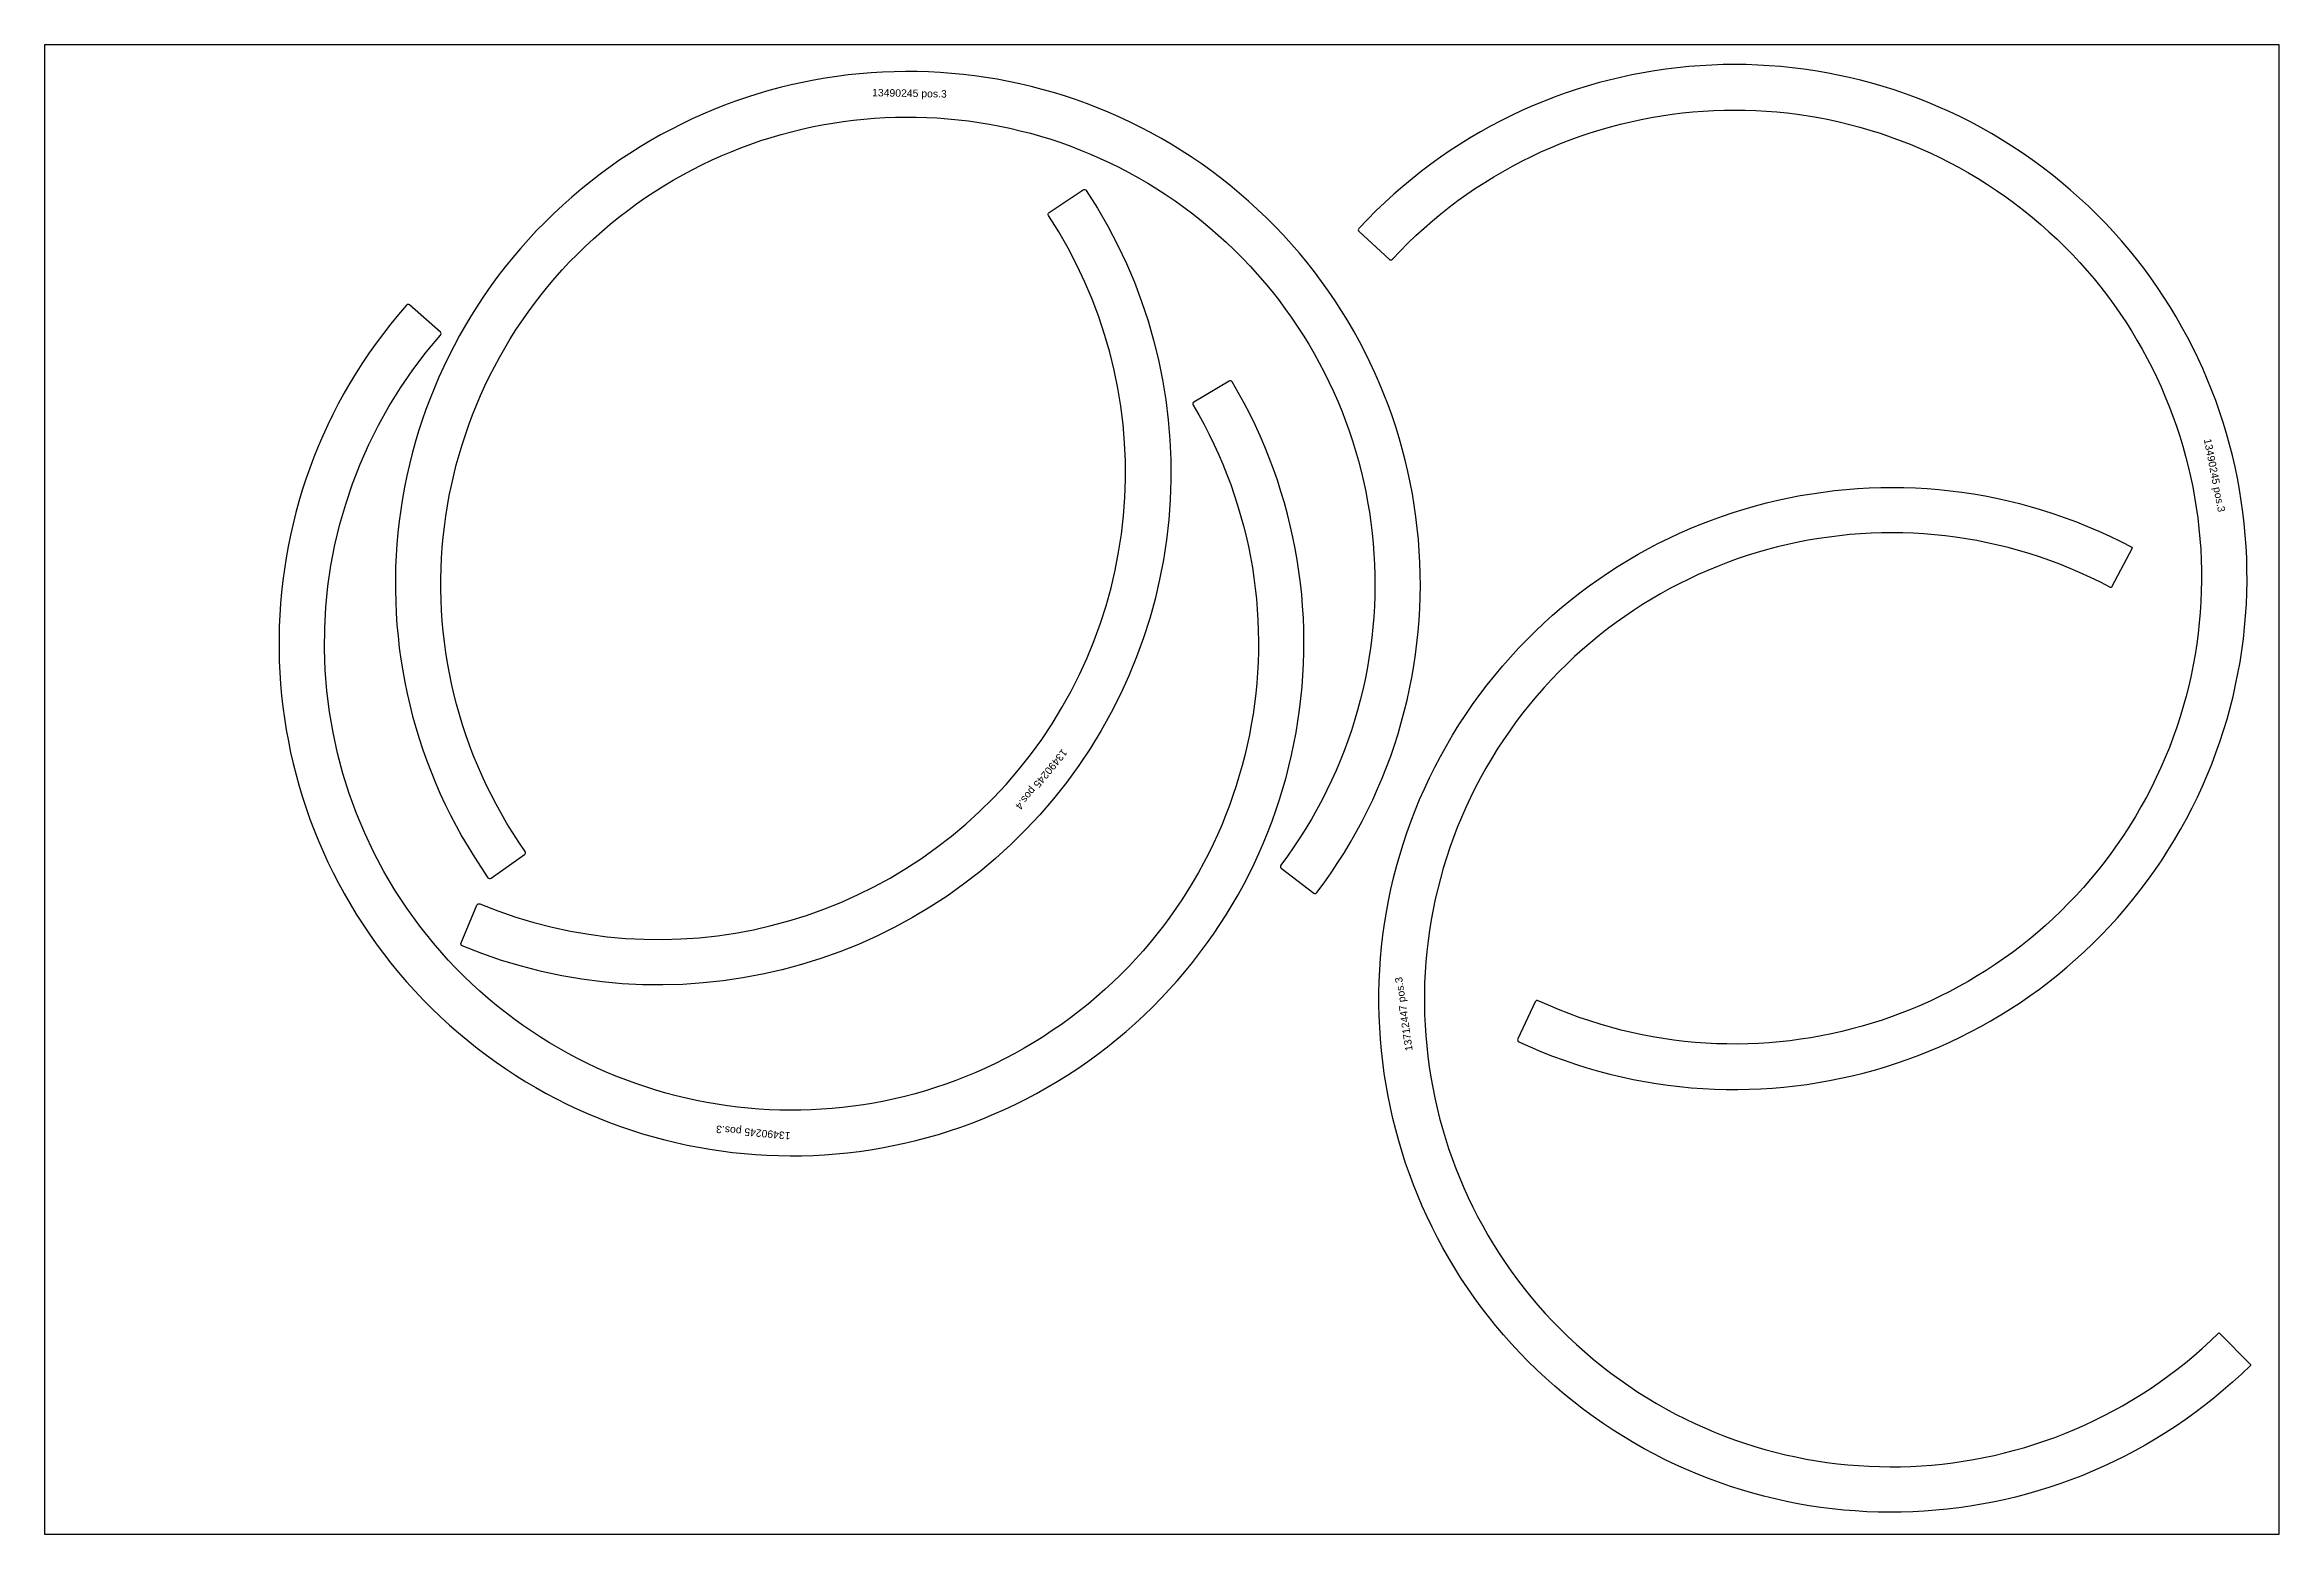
# Model space of a CAD drawing. Header units: millimetres. Extents: x 18070 to 21070, y 6596 to 8596.
import ezdxf

# ---------------------------------------------------------------- set-up
doc = ezdxf.new("R2010")
doc.units = ezdxf.units.MM
for name, color, linetype in [('13712447', 7, 'Continuous'), ('13918180', 7, 'Continuous'), ('Texto', 3, 'Continuous')]:
    doc.layers.add(name, color=color, linetype=linetype)
doc.styles.get("Standard").update_dxf_attribs({"font": 'arial.ttf'})

msp = doc.modelspace()

# ---------------------------------------------------------------- linework, layer by layer
msp.add_lwpolyline([(18069.6, 6596.3), (21069.6, 6596.3), (21069.6, 8596.3), (18069.6, 8596.3)], close=True)
at = {"layer": '13712447', "color": 6}
msp.add_lwpolyline([(20844.2, 7868.1, -0.413747), (20842.8, 7867.7, 1.971481), (20988, 6866.4, -0.413747), (20989.4, 6866.3), (21030.8, 6824.3, -0.41464), (21030.8, 6822.9, -1.971816), (20871.5, 7921.5, -0.41464), (20871.9, 7920.2)], format="xyb", close=True, dxfattribs=at)
at = {"layer": '13918180', "color": 6}
for points in [[(18668.9, 7477.2), (18713.8, 7508.9, 0.41282), (18714.6, 7513.1, -1.961826), (19729.1, 7494.8, 0.41282), (19729.7, 7490.6), (19773.5, 7457.3, 0.415497), (19777.7, 7457.9, 1.962753), (18664.7, 7477.9, 0.415497)], [(19834.2, 8345.4), (19874.7, 8308.2, 0.41282), (19878.9, 8308.3, -1.961826), (20074.7, 7312.7, 0.41282), (20070.7, 7311.2), (20047.4, 7261.4, 0.415497), (20048.8, 7257.4, 1.962753), (19834, 8349.7, 0.415497)], [(18628.7, 7390.2), (18650, 7441, -0.41282), (18653.9, 7442.6, 0.739034), (19417.2, 8366.9, -0.41282), (19418, 8371.1), (19463.8, 8401.5, -0.415497), (19468, 8400.7, -0.73933), (18630.3, 7386.3, -0.415497)], [(19659.7, 8144.7), (19612.5, 8116.5, 0.41282), (19611.4, 8112.4, -1.961826), (18601.1, 8206.2, 0.41282), (18600.8, 8210.4), (18559.6, 8246.9, 0.415497), (18555.4, 8246.7, 1.962753), (19663.8, 8143.7, 0.415497)]]:
    msp.add_lwpolyline(points, format="xyb", close=True, dxfattribs=at)

# ---------------------------------------------------------------- texts
at = {"layer": 'Texto', "color": 6, "char_height": 10, "attachment_point": 1}
for s, width, insert, rotation in [('{\\W7.38122;  }13490245 pos.3', 212.651, (19123.3, 8538.1), 358.9687), ('{\\W7.38122;  }13490245 pos.3', 212.651, (20967, 8124.5), 281.1248), ('{\\W7.38386;  }13490245 pos.4', 212.651, (19480.1, 7689.5), 230.4513), ('13712447 pos.3', 397.047, (19896.4, 7244.5), 98.2477), ('{\\W7.38122;  }13490245 pos.3', 212.651, (19127.4, 7120.7), 174.6932)]:
    msp.add_mtext_dynamic_manual_height_columns(s, width=width, gutter_width=12.5, heights=[0], dxfattribs=dict(at, insert=insert, rotation=rotation))

doc.saveas('drawing.dxf')
